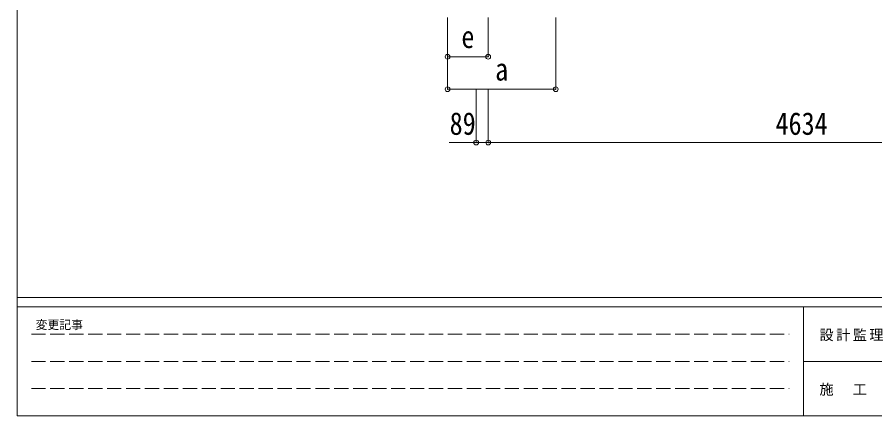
# Model space of a CAD drawing. Units: millimetres at full size, sheet at 1:35. Extents: x -9783 to 9892, y -6828 to 6752.
# Drawn here: x -9783 to -3442, y -6828 to -3882 of the extents above; entities that cross this region are included whole.
import ezdxf
from ezdxf.enums import TextEntityAlignment as Align

# ---------------------------------------------------------------- set-up
doc = ezdxf.new("R2010")
doc.units = ezdxf.units.MM
doc.header["$LTSCALE"] = 35
doc.header["$PDMODE"] = 32
doc.header["$PDSIZE"] = 35
doc.linetypes.add('DASHED3', pattern=[4, 3, -1])
for name, color, linetype, lineweight in [('0-3_ELV2', 3, 'Continuous', 9), ('0-A_寸法', 6, 'Continuous', 9), ('F-0_240', 7, 'Continuous', 9)]:
    doc.layers.add(name, color=color, linetype=linetype, lineweight=lineweight)
doc.styles.add('ＭＳ ゴシック', font='')
doc.styles.get('ＭＳ ゴシック').set_extended_font_data('MS Gothic')

msp = doc.modelspace()

# ---------------------------------------------------------------- linework, layer by layer
at = {"layer": '0-3_ELV2', "color": 6}
for p, q in [((-6389.31, -4808.35), (-6300.31, -4808.35)), ((-6300.31, -4808.35), (-1666.28, -4808.35))]:
    msp.add_line(p, q, dxfattribs=at)
at = {"layer": '0-A_寸法'}
for p, q in [((-6600.71, -4414.56), (-6600.71, -3885.62)), ((-6600.71, -4174.58), (-6600.71, -3885.62)), ((-6300.46, -4174.58), (-6300.46, -3885.62)), ((-5800.71, -4414.56), (-5800.71, -3885.62)), ((-6300.46, -4174.58), (-6600.71, -4174.58)), ((-6600.71, -4414.56), (-5800.71, -4414.56)), ((-6389.31, -4808.35), (-6389.31, -4414.56)), ((-6300.31, -4808.35), (-6300.31, -4414.56)), ((-6389.31, -4808.35), (-6589.31, -4808.35))]:
    msp.add_line(p, q, dxfattribs=at)
for p in [(-6600.71, -4174.58), (-6300.46, -4174.58), (-6600.71, -4414.56), (-5800.71, -4414.56), (-6389.31, -4808.35), (-6300.31, -4808.35)]:
    msp.add_point(p, dxfattribs=at)
at = {"layer": 'F-0_240', "color": 5}
for p, q in [((-9783.03, 6751.9), (-9783.03, -6828.1)), ((-9783.03, -5953.1), (9396.97, -5953.1)), ((-9783.03, -6023.1), (6285.75, -6023.1)), ((-3969.25, -6023.1), (-3969.25, -6828.1)), ((-3969.25, -6425.6), (3205.75, -6425.6)), ((-9783.03, -6828.1), (9396.97, -6828.1))]:
    msp.add_line(p, q, dxfattribs=at)
at = {"layer": 'F-0_240', "color": 4, "linetype": 'DASHED3'}
for p, q in [((-9678.03, -6224.35), (-4074.25, -6224.35)), ((-9678.03, -6425.6), (-4074.25, -6425.6)), ((-9678.03, -6626.85), (-4074.25, -6626.85))]:
    msp.add_line(p, q, dxfattribs=at)

# ---------------------------------------------------------------- texts
at = {"layer": '0-A_寸法', "color": 7, "style": 'ＭＳ ゴシック', "width": 0.85}
for s, p in [('e', (-6498.83, -4160.21)), ('a', (-6248.83, -4400.19)), ('89', (-6585.56, -4801.35)), ('4634', (-4175.8, -4801.35))]:
    msp.add_text(s, height=166.8, dxfattribs=at).set_placement(p, align=Align.BOTTOM_LEFT)
at = {"layer": 'F-0_240', "style": 'ＭＳ ゴシック'}
msp.add_text('変更記事', height=64.15, dxfattribs=at).set_placement((-9646.27, -6206.85), align=Align.BOTTOM_LEFT)
at = {"layer": 'F-0_240', "char_height": 76.98, "attachment_point": 7, "style": 'ＭＳ ゴシック'}
for s, insert in [('\\T1.17;設計監理', (-3851.04, -6276.85)), ('\\T1.17;施\u3000工', (-3851.04, -6679.35))]:
    msp.add_mtext(s, dxfattribs=dict(at, insert=insert))

doc.saveas('drawing.dxf')
